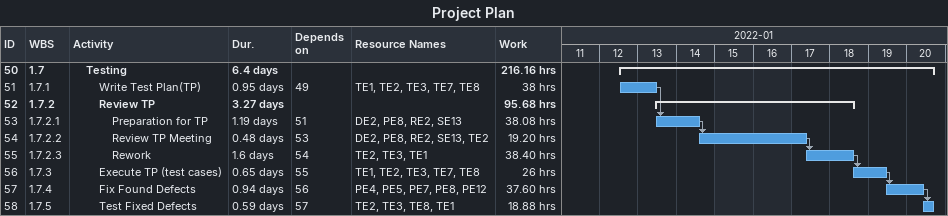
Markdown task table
Project Plan

| ID | WBS | Task | Duration | Start | Finish | Predecessors | Resources | Work (h) |
|---|---|---|---|---|---|---|---|---|
| 50 | 1.7 | **Testing** | 6.4d | 2022-01-12 | 2022-01-20 |  |  | 216.16 |
| 51 | 1.7.1 | Write Test Plan(TP) | 0.95d | 2022-01-12 | 2022-01-13 | 49 | TE1, TE2, TE3, TE7, TE8 | 38 |
| 52 | 1.7.2 | **Review TP** | 3.27d | 2022-01-13 | 2022-01-18 |  |  | 95.68 |
| 53 | 1.7.2.1 | Preparation for TP | 1.19d | 2022-01-13 | 2022-01-14 | 51 | DE2, PE8, RE2, SE13 | 38.08 |
| 54 | 1.7.2.2 | Review TP Meeting | 0.48d | 2022-01-14 | 2022-01-17 | 53 | DE2, PE8, RE2, SE13, TE2 | 19.20 |
| 55 | 1.7.2.3 | Rework | 1.6d | 2022-01-17 | 2022-01-18 | 54 | TE2, TE3, TE1 | 38.40 |
| 56 | 1.7.3 | Execute TP (test cases) | 0.65d | 2022-01-18 | 2022-01-19 | 55 | TE1, TE2, TE3, TE7, TE8 | 26 |
| 57 | 1.7.4 | Fix Found Defects | 0.94d | 2022-01-19 | 2022-01-20 | 56 | PE4, PE5, PE7, PE8, PE12 | 37.60 |
| 58 | 1.7.5 | Test Fixed Defects | 0.59d | 2022-01-20 | 2022-01-20 | 57 | TE2, TE3, TE8, TE1 | 18.88 |
